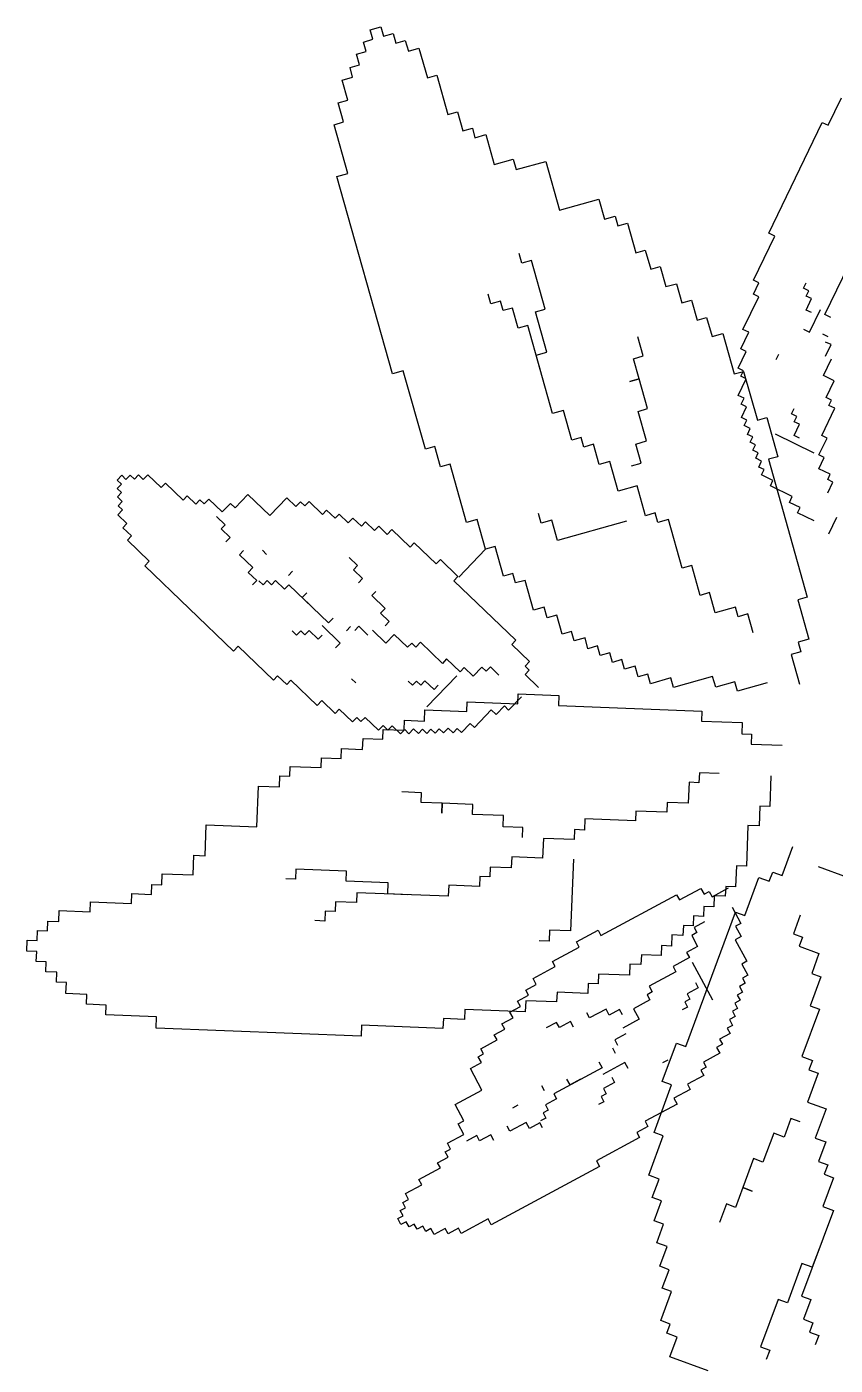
# Model space of a CAD drawing. Header units: inches. Extents: x 7658 to 73799, y 48 to 40262.
# Drawn here: x 47153 to 47952, y 5908 to 7231 of the extents above; entities that cross this region are included whole.
import ezdxf

# ---------------------------------------------------------------- set-up
doc = ezdxf.new("R2010")
doc.units = ezdxf.units.IN

# ---------------------------------------------------------------- blocks, each defined once
blk = doc.blocks.new('A$C03351ACD')
at = {"linetype": 'Continuous'}
for p, q in [((0.3391, 1.5792), (0.3497, 1.5822)), ((0.3418, 1.5698), (0.3391, 1.5792)), ((0.3497, 1.5822), (0.3523, 1.5728)), ((0.3523, 1.5728), (0.3617, 1.5754)), ((0.3617, 1.5754), (0.3644, 1.566)), ((0.3324, 1.5671), (0.3418, 1.5698)), ((0.335, 1.5577), (0.3324, 1.5671)), ((0.3644, 1.566), (0.3738, 1.5686)), ((0.3738, 1.5686), (0.3768, 1.5581)), ((0.3768, 1.5581), (0.3873, 1.561)), ((0.3873, 1.561), (0.3956, 1.5317)), ((0.3256, 1.5551), (0.335, 1.5577)), ((0.3286, 1.5445), (0.3256, 1.5551)), ((0.3192, 1.5419), (0.3286, 1.5445)), ((0.3218, 1.5325), (0.3192, 1.5419)), ((0.3956, 1.5317), (0.405, 1.5343)), ((0.405, 1.5343), (0.4159, 1.4955)), ((0.3113, 1.5295), (0.3218, 1.5325)), ((0.3169, 1.5095), (0.3113, 1.5295)), ((0.3075, 1.5069), (0.3169, 1.5095)), ((0.7914, 1.4848), (0.8045, 1.5119)), ((0.3128, 1.4881), (0.3075, 1.5069)), ((0.4159, 1.4955), (0.4253, 1.4982)), ((0.4253, 1.4982), (0.4306, 1.4794)), ((0.3034, 1.4854), (0.3128, 1.4881)), ((0.3169, 1.4373), (0.3034, 1.4854)), ((0.4306, 1.4794), (0.44, 1.482)), ((0.44, 1.482), (0.4426, 1.4726)), ((0.7327, 1.3782), (0.7855, 1.4877)), ((0.7855, 1.4877), (0.7914, 1.4848)), ((0.4426, 1.4726), (0.4532, 1.4756)), ((0.4532, 1.4756), (0.4615, 1.4462)), ((0.4615, 1.4462), (0.4803, 1.4515)), ((0.4803, 1.4515), (0.4832, 1.441)), ((0.4832, 1.441), (0.5126, 1.4492)), ((0.5126, 1.4492), (0.5262, 1.4011)), ((0.3063, 1.4343), (0.3169, 1.4373)), ((0.3612, 1.2393), (0.3063, 1.4343)), ((0.5262, 1.4011), (0.5649, 1.412)), ((0.5649, 1.412), (0.5705, 1.392)), ((0.5705, 1.392), (0.5811, 1.395)), ((0.5811, 1.395), (0.5838, 1.3856)), ((0.5838, 1.3856), (0.5932, 1.3882)), ((0.5932, 1.3882), (0.6014, 1.3588)), ((0.7386, 1.3753), (0.7327, 1.3782)), ((0.7176, 1.3318), (0.7386, 1.3753)), ((0.4889, 1.3487), (0.4862, 1.3581)), ((0.4983, 1.3514), (0.4889, 1.3487)), ((0.5118, 1.3032), (0.4983, 1.3514)), ((0.6014, 1.3588), (0.6108, 1.3615)), ((0.6108, 1.3615), (0.6161, 1.3427)), ((0.6161, 1.3427), (0.6255, 1.3453)), ((0.6255, 1.3453), (0.6311, 1.3254)), ((0.7882, 1.2978), (0.8118, 1.3466)), ((0.6311, 1.3254), (0.6417, 1.3283)), ((0.6417, 1.3283), (0.647, 1.3095)), ((0.7175, 1.3181), (0.7229, 1.3293)), ((0.7229, 1.3293), (0.7176, 1.3318)), ((0.767, 1.3239), (0.7695, 1.3292)), ((0.7723, 1.3214), (0.767, 1.3239)), ((0.4584, 1.3085), (0.4557, 1.3179)), ((0.4678, 1.3111), (0.4584, 1.3085)), ((0.4704, 1.3017), (0.4678, 1.3111)), ((0.647, 1.3095), (0.6564, 1.3122)), ((0.6564, 1.3122), (0.662, 1.2922)), ((0.7072, 1.2832), (0.7228, 1.3155)), ((0.7228, 1.3155), (0.7175, 1.3181)), ((0.7696, 1.3023), (0.775, 1.3136)), ((0.7697, 1.3161), (0.7723, 1.3214)), ((0.775, 1.3136), (0.7697, 1.3161)), ((0.4798, 1.3043), (0.4704, 1.3017)), ((0.4854, 1.2844), (0.4798, 1.3043)), ((0.5024, 1.3006), (0.5118, 1.3032)), ((0.5137, 1.2606), (0.5024, 1.3006)), ((0.7749, 1.2998), (0.7696, 1.3023)), ((0.7728, 1.2805), (0.7837, 1.3029)), ((0.7941, 1.2949), (0.7882, 1.2978)), ((0.4948, 1.287), (0.4854, 1.2844)), ((0.5193, 1.2001), (0.4948, 1.287)), ((0.662, 1.2922), (0.6714, 1.2948)), ((0.6714, 1.2948), (0.6767, 1.276)), ((0.7131, 1.2803), (0.7072, 1.2832)), ((0.7669, 1.2833), (0.7728, 1.2805)), ((0.6086, 1.2569), (0.6033, 1.2757)), ((0.6767, 1.276), (0.6873, 1.279)), ((0.6873, 1.279), (0.6985, 1.2391)), ((0.7052, 1.2638), (0.7131, 1.2803)), ((0.7915, 1.2759), (0.7862, 1.2784)), ((0.7942, 1.2681), (0.7889, 1.2706)), ((0.5031, 1.2576), (0.5137, 1.2606)), ((0.5084, 1.2388), (0.5031, 1.2576)), ((0.5992, 1.2542), (0.6086, 1.2569)), ((0.7025, 1.2448), (0.7104, 1.2613)), ((0.7104, 1.2613), (0.7052, 1.2638)), ((0.74, 1.2535), (0.7426, 1.2588)), ((0.7888, 1.2568), (0.7942, 1.2681)), ((0.6048, 1.2343), (0.5992, 1.2542)), ((0.7078, 1.2423), (0.7025, 1.2448)), ((0.7868, 1.2375), (0.7947, 1.254)), ((0.3718, 1.2423), (0.3612, 1.2393)), ((0.3936, 1.1647), (0.3718, 1.2423)), ((0.6048, 1.2343), (0.5954, 1.2316)), ((0.5954, 1.2316), (0.6048, 1.2343)), ((0.613, 1.2049), (0.6048, 1.2343)), ((0.6985, 1.2391), (0.7079, 1.2417)), ((0.7026, 1.218), (0.7105, 1.2344)), ((0.7052, 1.237), (0.7078, 1.2423)), ((0.7105, 1.2344), (0.7052, 1.237)), ((0.7079, 1.2417), (0.7215, 1.1936)), ((0.7973, 1.2324), (0.7868, 1.2375)), ((0.7894, 1.2159), (0.7973, 1.2324)), ((0.7085, 1.2151), (0.7026, 1.218)), ((0.6036, 1.2022), (0.613, 1.2049)), ((0.7056, 1.2092), (0.7085, 1.2151)), ((0.7109, 1.2066), (0.7056, 1.2092)), ((0.7058, 1.1961), (0.7109, 1.2066)), ((0.7551, 1.1998), (0.7577, 1.205)), ((0.785, 1.1782), (0.798, 1.2052)), ((0.7946, 1.2134), (0.7894, 1.2159)), ((0.7921, 1.2081), (0.7946, 1.2134)), ((0.798, 1.2052), (0.7921, 1.2081)), ((0.5299, 1.2031), (0.5193, 1.2001)), ((0.5381, 1.1737), (0.5299, 1.2031)), ((0.6119, 1.1729), (0.6036, 1.2022)), ((0.7111, 1.1935), (0.7058, 1.1961)), ((0.7085, 1.1882), (0.7111, 1.1935)), ((0.7215, 1.1936), (0.7309, 1.1962)), ((0.7309, 1.1962), (0.7418, 1.1574)), ((0.7604, 1.1972), (0.7551, 1.1998)), ((0.7579, 1.1919), (0.7604, 1.1972)), ((0.7631, 1.1894), (0.7579, 1.1919)), ((0.7145, 1.1854), (0.7085, 1.1882)), ((0.7116, 1.1794), (0.7145, 1.1854)), ((0.7169, 1.1769), (0.7116, 1.1794)), ((0.7776, 1.161), (0.7393, 1.1795)), ((0.7577, 1.1782), (0.7631, 1.1894)), ((0.763, 1.1756), (0.7577, 1.1782)), ((0.7903, 1.1756), (0.785, 1.1782)), ((0.403, 1.1674), (0.3936, 1.1647)), ((0.4086, 1.1474), (0.403, 1.1674)), ((0.5475, 1.1763), (0.5381, 1.1737)), ((0.5502, 1.1669), (0.5475, 1.1763)), ((0.5596, 1.1696), (0.5502, 1.1669)), ((0.5652, 1.1496), (0.5596, 1.1696)), ((0.6013, 1.1699), (0.6119, 1.1729)), ((0.6066, 1.1511), (0.6013, 1.1699)), ((0.7143, 1.1716), (0.7169, 1.1769)), ((0.7196, 1.1691), (0.7143, 1.1716)), ((0.7171, 1.1638), (0.7196, 1.1691)), ((0.7224, 1.1612), (0.7171, 1.1638)), ((0.7823, 1.1591), (0.7903, 1.1756)), ((0.5758, 1.1526), (0.5652, 1.1496)), ((0.584, 1.1232), (0.5758, 1.1526)), ((0.5972, 1.1485), (0.6066, 1.1511)), ((0.7198, 1.156), (0.7224, 1.1612)), ((0.7257, 1.1531), (0.7198, 1.156)), ((0.7229, 1.1472), (0.7257, 1.1531)), ((0.7418, 1.1574), (0.7324, 1.1548)), ((0.7324, 1.1548), (0.7707, 1.0185)), ((0.7822, 1.1454), (0.7876, 1.1566)), ((0.7876, 1.1566), (0.7823, 1.1591)), ((0.0892, 1.1342), (0.0937, 1.139)), ((0.0937, 1.139), (0.0979, 1.1349)), ((0.0979, 1.1349), (0.102, 1.1392)), ((0.102, 1.1392), (0.1062, 1.1351)), ((0.1062, 1.1351), (0.1103, 1.1394)), ((0.1103, 1.1394), (0.115, 1.1348)), ((0.115, 1.1348), (0.1196, 1.1396)), ((0.1196, 1.1396), (0.1328, 1.1269)), ((0.418, 1.15), (0.4086, 1.1474)), ((0.4342, 1.0925), (0.418, 1.15)), ((0.7282, 1.1446), (0.7229, 1.1472)), ((0.7256, 1.1393), (0.7282, 1.1446)), ((0.7368, 1.1339), (0.7256, 1.1393)), ((0.7934, 1.14), (0.7822, 1.1454)), ((0.7909, 1.1347), (0.7934, 1.14)), ((0.0934, 1.1302), (0.0892, 1.1342)), ((0.0893, 1.126), (0.0934, 1.1302)), ((0.0936, 1.1219), (0.0893, 1.126)), ((0.1328, 1.1269), (0.1369, 1.1311)), ((0.1369, 1.1311), (0.1543, 1.1144)), ((0.6028, 1.1285), (0.584, 1.1232)), ((0.6111, 1.0991), (0.6028, 1.1285)), ((0.7343, 1.1287), (0.7368, 1.1339)), ((0.756, 1.1182), (0.7343, 1.1287)), ((0.7961, 1.1322), (0.7909, 1.1347)), ((0.791, 1.1216), (0.7961, 1.1322)), ((0.0895, 1.1177), (0.0936, 1.1219)), ((0.0943, 1.1131), (0.0895, 1.1177)), ((0.0902, 1.1089), (0.0943, 1.1131)), ((0.1543, 1.1144), (0.1584, 1.1187)), ((0.1584, 1.1187), (0.1668, 1.1106)), ((0.1668, 1.1106), (0.1709, 1.1148)), ((0.1709, 1.1148), (0.1751, 1.1107)), ((0.1751, 1.1107), (0.1797, 1.1155)), ((0.1797, 1.1155), (0.1929, 1.1028)), ((0.1929, 1.1028), (0.201, 1.1113)), ((0.201, 1.1113), (0.2058, 1.1067)), ((0.2058, 1.1067), (0.2184, 1.12)), ((0.2184, 1.12), (0.2401, 1.0992)), ((0.2401, 1.0992), (0.2568, 1.1167)), ((0.2568, 1.1167), (0.2658, 1.1081)), ((0.2658, 1.1081), (0.2704, 1.1128)), ((0.2704, 1.1128), (0.2746, 1.1088)), ((0.2746, 1.1088), (0.2787, 1.113)), ((0.2787, 1.113), (0.2919, 1.1003)), ((0.7532, 1.1122), (0.756, 1.1182)), ((0.7637, 1.1071), (0.7532, 1.1122)), ((0.0899, 1.1001), (0.0945, 1.1048)), ((0.0989, 1.0915), (0.0899, 1.1001)), ((0.0945, 1.1048), (0.0902, 1.1089)), ((0.1959, 1.0902), (0.1874, 1.0983)), ((0.2919, 1.1003), (0.2959, 1.1046)), ((0.2959, 1.1046), (0.3044, 1.0965)), ((0.3044, 1.0965), (0.3084, 1.1007)), ((0.3084, 1.1007), (0.3174, 1.0921)), ((0.508, 1.0917), (0.5053, 1.1011)), ((0.6205, 1.1018), (0.6111, 1.0991)), ((0.6231, 1.0924), (0.6205, 1.1018)), ((0.7612, 1.1019), (0.7637, 1.1071)), ((0.7777, 1.0939), (0.7612, 1.1019)), ((0.0948, 1.0872), (0.0989, 1.0915)), ((0.1033, 1.0791), (0.0948, 1.0872)), ((0.1918, 1.086), (0.1959, 1.0902)), ((0.2008, 1.0774), (0.1918, 1.086)), ((0.3174, 1.0921), (0.322, 1.0968)), ((0.322, 1.0968), (0.3305, 1.0887)), ((0.3305, 1.0887), (0.3345, 1.093)), ((0.3345, 1.093), (0.3435, 1.0844)), ((0.3435, 1.0844), (0.3476, 1.0886)), ((0.3476, 1.0886), (0.356, 1.0805)), ((0.356, 1.0805), (0.3606, 1.0853)), ((0.3606, 1.0853), (0.3786, 1.068)), ((0.4448, 1.0954), (0.4342, 1.0925)), ((0.453, 1.0661), (0.4448, 1.0954)), ((0.5185, 1.0946), (0.508, 1.0917)), ((0.5242, 1.0747), (0.5185, 1.0946)), ((0.5923, 1.0938), (0.5242, 1.0747)), ((0.6337, 1.0953), (0.6231, 1.0924)), ((0.6473, 1.0472), (0.6337, 1.0953)), ((0.7996, 1.0972), (0.7916, 1.0807)), ((0.0993, 1.0749), (0.1033, 1.0791)), ((0.1209, 1.0541), (0.0993, 1.0749)), ((0.2008, 1.0774), (0.1967, 1.0731)), ((0.1967, 1.0731), (0.2008, 1.0774)), ((0.3786, 1.068), (0.3826, 1.0723)), ((0.3826, 1.0723), (0.4043, 1.0515)), ((0.21, 1.0605), (0.214, 1.0647)), ((0.2232, 1.0478), (0.21, 1.0605)), ((0.2368, 1.0608), (0.2326, 1.0649)), ((0.453, 1.0661), (0.4265, 1.0384)), ((0.4624, 1.0687), (0.453, 1.0661)), ((0.4707, 1.0393), (0.4624, 1.0687)), ((0.1164, 1.0494), (0.1209, 1.0541)), ((0.2042, 0.9653), (0.1164, 1.0494)), ((0.2186, 1.043), (0.2232, 1.0478)), ((0.3266, 1.0498), (0.3182, 1.0579)), ((0.3226, 1.0456), (0.3266, 1.0498)), ((0.3316, 1.037), (0.3226, 1.0456)), ((0.4043, 1.0515), (0.4084, 1.0557)), ((0.4084, 1.0557), (0.4258, 1.039)), ((0.6567, 1.0498), (0.6473, 1.0472)), ((0.6649, 1.0204), (0.6567, 1.0498)), ((0.2271, 1.0349), (0.2186, 1.043)), ((0.223, 1.0307), (0.2271, 1.0349)), ((0.2333, 1.0307), (0.2291, 1.0347)), ((0.2374, 1.0349), (0.2333, 1.0307)), ((0.2416, 1.0309), (0.2374, 1.0349)), ((0.2457, 1.0351), (0.2416, 1.0309)), ((0.2546, 1.0265), (0.2457, 1.0351)), ((0.2585, 1.04), (0.2625, 1.0443)), ((0.3275, 1.0327), (0.3316, 1.037)), ((0.3316, 1.037), (0.3275, 1.0327)), ((0.4258, 1.039), (0.4218, 1.0348)), ((0.4218, 1.0348), (0.4831, 0.9761)), ((0.4801, 1.042), (0.4707, 1.0393)), ((0.4827, 1.0326), (0.4801, 1.042)), ((0.4921, 1.0352), (0.4827, 1.0326)), ((0.5004, 1.0059), (0.4921, 1.0352)), ((0.2587, 1.0307), (0.2546, 1.0265)), ((0.2978, 0.9933), (0.2587, 1.0307)), ((0.2719, 1.0181), (0.2765, 1.0228)), ((0.3408, 1.0201), (0.3448, 1.0243)), ((0.354, 1.0074), (0.3408, 1.0201)), ((0.6743, 1.0231), (0.6649, 1.0204)), ((0.6799, 1.0031), (0.6743, 1.0231)), ((0.7707, 1.0185), (0.7613, 1.0159)), ((0.2804, 1.01), (0.2719, 1.0181)), ((0.3494, 1.0027), (0.354, 1.0074)), ((0.511, 1.0088), (0.5004, 1.0059)), ((0.5139, 0.9983), (0.511, 1.0088)), ((0.6999, 1.0087), (0.6799, 1.0031)), ((0.7026, 0.9993), (0.6999, 1.0087)), ((0.7613, 1.0159), (0.7722, 0.9771)), ((0.3024, 0.998), (0.2978, 0.9933)), ((0.3579, 0.9946), (0.3494, 1.0027)), ((0.3538, 0.9903), (0.3579, 0.9946)), ((0.5233, 1.0009), (0.5139, 0.9983)), ((0.5286, 0.9821), (0.5233, 1.0009)), ((0.712, 1.002), (0.7026, 0.9993)), ((0.7172, 0.9832), (0.712, 1.002)), ((0.2664, 0.9812), (0.2622, 0.9852)), ((0.2705, 0.9854), (0.2664, 0.9812)), ((0.2747, 0.9813), (0.2705, 0.9854)), ((0.2787, 0.9856), (0.2747, 0.9813)), ((0.2877, 0.977), (0.2787, 0.9856)), ((0.2918, 0.9812), (0.2877, 0.977)), ((0.3096, 0.9733), (0.2916, 0.9905)), ((0.3197, 0.9896), (0.3156, 0.9854)), ((0.328, 0.9898), (0.3239, 0.9855)), ((0.3369, 0.9812), (0.328, 0.9898)), ((0.3547, 0.9733), (0.3415, 0.9859)), ((0.3628, 0.9817), (0.3547, 0.9733)), ((0.3761, 0.9691), (0.3628, 0.9817)), ((0.538, 0.9847), (0.5286, 0.9821)), ((0.5407, 0.9753), (0.538, 0.9847)), ((0.2087, 0.9701), (0.2042, 0.9653)), ((0.2437, 0.9367), (0.2087, 0.9701)), ((0.305, 0.9685), (0.3096, 0.9733)), ((0.3801, 0.9733), (0.3761, 0.9691)), ((0.3843, 0.9692), (0.3801, 0.9733)), ((0.3889, 0.974), (0.3843, 0.9692)), ((0.4106, 0.9532), (0.3889, 0.974)), ((0.4831, 0.9761), (0.4791, 0.9718)), ((0.4791, 0.9718), (0.4965, 0.9551)), ((0.5513, 0.9783), (0.5407, 0.9753)), ((0.5542, 0.9677), (0.5513, 0.9783)), ((0.5636, 0.9704), (0.5542, 0.9677)), ((0.5663, 0.961), (0.5636, 0.9704)), ((0.7722, 0.9771), (0.7616, 0.9741)), ((0.7616, 0.9741), (0.7643, 0.9647)), ((0.4146, 0.9575), (0.4106, 0.9532)), ((0.4279, 0.9448), (0.4146, 0.9575)), ((0.4965, 0.9551), (0.492, 0.9504)), ((0.5757, 0.9636), (0.5663, 0.961)), ((0.5783, 0.9542), (0.5757, 0.9636)), ((0.5877, 0.9569), (0.5783, 0.9542)), ((0.5904, 0.9475), (0.5877, 0.9569)), ((0.7643, 0.9647), (0.7549, 0.9621)), ((0.7549, 0.9621), (0.7631, 0.9327)), ((0.2477, 0.9409), (0.2437, 0.9367)), ((0.2567, 0.9323), (0.2477, 0.9409)), ((0.4246, 0.9409), (0.3952, 0.9102)), ((0.4319, 0.949), (0.4279, 0.9448)), ((0.4409, 0.9404), (0.4319, 0.949)), ((0.4495, 0.9494), (0.4409, 0.9404)), ((0.4537, 0.9454), (0.4495, 0.9494)), ((0.4578, 0.9496), (0.4537, 0.9454)), ((0.4663, 0.9415), (0.4578, 0.9496)), ((0.492, 0.9504), (0.4962, 0.9463)), ((0.4962, 0.9463), (0.4921, 0.9421)), ((0.4921, 0.9421), (0.5054, 0.9294)), ((0.6009, 0.9505), (0.5904, 0.9475)), ((0.6039, 0.9399), (0.6009, 0.9505)), ((0.6133, 0.9425), (0.6039, 0.9399)), ((0.6159, 0.9331), (0.6133, 0.9425)), ((0.6773, 0.9403), (0.6386, 0.9294)), ((0.6803, 0.9297), (0.6773, 0.9403)), ((0.2607, 0.9365), (0.2567, 0.9323)), ((0.2867, 0.9117), (0.2607, 0.9365)), ((0.325, 0.9338), (0.3208, 0.9378)), ((0.3808, 0.9315), (0.3766, 0.9355)), ((0.3849, 0.9357), (0.3808, 0.9315)), ((0.3891, 0.9317), (0.3849, 0.9357)), ((0.3932, 0.9359), (0.3891, 0.9317)), ((0.4022, 0.9273), (0.3932, 0.9359)), ((0.4062, 0.9315), (0.4022, 0.9273)), ((0.6359, 0.9388), (0.6159, 0.9331)), ((0.6386, 0.9294), (0.6359, 0.9388)), ((0.6991, 0.935), (0.6803, 0.9297)), ((0.7018, 0.9256), (0.6991, 0.935)), ((0.7311, 0.9338), (0.7018, 0.9256)), ((0.2912, 0.9165), (0.2867, 0.9117)), ((0.3044, 0.9038), (0.2912, 0.9165)), ((0.4345, 0.9055), (0.4349, 0.9153)), ((0.4349, 0.9153), (0.4849, 0.9133)), ((0.4885, 0.9202), (0.4758, 0.907)), ((0.4849, 0.9133), (0.4853, 0.923)), ((0.4853, 0.923), (0.5255, 0.9214)), ((0.5255, 0.9214), (0.5251, 0.9117)), ((0.3085, 0.908), (0.3044, 0.9038)), ((0.3217, 0.8954), (0.3085, 0.908)), ((0.3258, 0.8996), (0.3217, 0.8954)), ((0.33, 0.8956), (0.3258, 0.8996)), ((0.3341, 0.8998), (0.33, 0.8956)), ((0.3473, 0.8871), (0.3341, 0.8998)), ((0.3926, 0.8962), (0.3931, 0.9072)), ((0.3931, 0.9072), (0.4345, 0.9055)), ((0.4587, 0.9072), (0.442, 0.8897)), ((0.4635, 0.9026), (0.4587, 0.9072)), ((0.4716, 0.9111), (0.4635, 0.9026)), ((0.4758, 0.907), (0.4716, 0.9111)), ((0.5251, 0.9117), (0.6666, 0.906)), ((0.6666, 0.906), (0.6662, 0.8962)), ((0.3518, 0.8919), (0.3473, 0.8871)), ((0.3516, 0.8783), (0.352, 0.888)), ((0.3566, 0.8873), (0.3518, 0.8919)), ((0.352, 0.888), (0.3727, 0.8872)), ((0.3607, 0.8916), (0.3566, 0.8873)), ((0.3691, 0.8835), (0.3607, 0.8916)), ((0.3732, 0.8877), (0.3691, 0.8835)), ((0.3727, 0.8872), (0.3731, 0.897)), ((0.3731, 0.897), (0.3926, 0.8962)), ((0.3774, 0.8836), (0.3732, 0.8877)), ((0.382, 0.8884), (0.3774, 0.8836)), ((0.3867, 0.8838), (0.382, 0.8884)), ((0.3908, 0.8881), (0.3867, 0.8838)), ((0.395, 0.884), (0.3908, 0.8881)), ((0.399, 0.8883), (0.395, 0.884)), ((0.4033, 0.8842), (0.399, 0.8883)), ((0.4073, 0.8884), (0.4033, 0.8842)), ((0.4116, 0.8844), (0.4073, 0.8884)), ((0.4161, 0.8891), (0.4116, 0.8844)), ((0.4209, 0.8846), (0.4161, 0.8891)), ((0.4249, 0.8888), (0.4209, 0.8846)), ((0.4292, 0.8848), (0.4249, 0.8888)), ((0.4378, 0.8938), (0.4292, 0.8848)), ((0.442, 0.8897), (0.4378, 0.8938)), ((0.6662, 0.8962), (0.7065, 0.8946)), ((0.7065, 0.8946), (0.706, 0.8837)), ((0.3316, 0.8681), (0.3321, 0.8791)), ((0.3321, 0.8791), (0.3516, 0.8783)), ((0.706, 0.8837), (0.7158, 0.8833)), ((0.7158, 0.8833), (0.7154, 0.8735)), ((0.7154, 0.8735), (0.7459, 0.8723)), ((0.2906, 0.8502), (0.291, 0.8599)), ((0.291, 0.8599), (0.3105, 0.8592)), ((0.3105, 0.8592), (0.3109, 0.8689)), ((0.3109, 0.8689), (0.3316, 0.8681)), ((0.2597, 0.8416), (0.2601, 0.8514)), ((0.2601, 0.8514), (0.2906, 0.8502)), ((0.2495, 0.8311), (0.25, 0.842)), ((0.25, 0.842), (0.2597, 0.8416)), ((0.654, 0.8357), (0.6532, 0.8149)), ((0.6638, 0.8353), (0.654, 0.8357)), ((0.6642, 0.845), (0.6638, 0.8353)), ((0.6837, 0.8442), (0.6642, 0.845)), ((0.7349, 0.8422), (0.7337, 0.8117)), ((0.2272, 0.7916), (0.2288, 0.8319)), ((0.2288, 0.8319), (0.2495, 0.8311)), ((0.3898, 0.8254), (0.3703, 0.8262)), ((0.3894, 0.8157), (0.3898, 0.8254)), ((0.4101, 0.8149), (0.3894, 0.8157)), ((0.4101, 0.8149), (0.4097, 0.8051)), ((0.4097, 0.8051), (0.4101, 0.8149)), ((0.4406, 0.8136), (0.4101, 0.8149)), ((0.4402, 0.8039), (0.4406, 0.8136)), ((0.6016, 0.8072), (0.6012, 0.7975)), ((0.6321, 0.806), (0.6016, 0.8072)), ((0.6325, 0.8158), (0.6321, 0.806)), ((0.6532, 0.8149), (0.6325, 0.8158)), ((0.7239, 0.8121), (0.7231, 0.7926)), ((0.7337, 0.8117), (0.7239, 0.8121)), ((0.176, 0.7631), (0.1772, 0.7936)), ((0.1772, 0.7936), (0.2272, 0.7916)), ((0.4707, 0.8027), (0.4402, 0.8039)), ((0.4703, 0.7917), (0.4707, 0.8027)), ((0.5512, 0.7995), (0.5508, 0.7885)), ((0.6012, 0.7975), (0.5512, 0.7995)), ((0.4898, 0.7909), (0.4703, 0.7917)), ((0.4894, 0.7812), (0.4898, 0.7909)), ((0.5101, 0.7803), (0.5093, 0.7608)), ((0.5406, 0.7791), (0.5101, 0.7803)), ((0.541, 0.7889), (0.5406, 0.7791)), ((0.5508, 0.7885), (0.541, 0.7889)), ((0.7122, 0.793), (0.7106, 0.7528)), ((0.7231, 0.7926), (0.7122, 0.793)), ((0.7458, 0.7436), (0.7564, 0.7722)), ((0.1642, 0.7441), (0.165, 0.7636)), ((0.165, 0.7636), (0.176, 0.7631)), ((0.4789, 0.762), (0.4784, 0.7511)), ((0.5093, 0.7608), (0.4789, 0.762)), ((0.5398, 0.7596), (0.537, 0.6889)), ((0.1333, 0.7343), (0.1337, 0.7453)), ((0.1337, 0.7453), (0.1642, 0.7441)), ((0.2658, 0.7498), (0.2655, 0.74)), ((0.3158, 0.7478), (0.2658, 0.7498)), ((0.3154, 0.738), (0.3158, 0.7478)), ((0.4475, 0.7425), (0.4472, 0.7328)), ((0.4573, 0.7421), (0.4475, 0.7425)), ((0.4577, 0.7519), (0.4573, 0.7421)), ((0.4784, 0.7511), (0.4577, 0.7519)), ((0.7008, 0.7532), (0.7, 0.7324)), ((0.7106, 0.7528), (0.7008, 0.7532)), ((0.709, 0.7039), (0.7229, 0.7417)), ((0.7229, 0.7417), (0.7332, 0.7379)), ((0.7332, 0.7379), (0.7366, 0.747)), ((0.7366, 0.747), (0.7458, 0.7436)), ((0.7816, 0.7525), (0.8102, 0.7419)), ((0.1232, 0.7249), (0.1236, 0.7347)), ((0.1236, 0.7347), (0.1333, 0.7343)), ((0.2655, 0.74), (0.2557, 0.7404)), ((0.3569, 0.7364), (0.3154, 0.738)), ((0.3565, 0.7254), (0.3569, 0.7364)), ((0.4167, 0.734), (0.4162, 0.723)), ((0.4472, 0.7328), (0.4167, 0.734)), ((0.6445, 0.7194), (0.6658, 0.7308)), ((0.6658, 0.7308), (0.6689, 0.725)), ((0.6689, 0.725), (0.674, 0.7278)), ((0.674, 0.7278), (0.6768, 0.7226)), ((0.6768, 0.7226), (0.6929, 0.7313)), ((0.6902, 0.7328), (0.6898, 0.7231)), ((0.7, 0.7324), (0.6902, 0.7328)), ((0.0626, 0.7078), (0.063, 0.7176)), ((0.063, 0.7176), (0.1033, 0.716)), ((0.1033, 0.716), (0.1037, 0.7257)), ((0.1037, 0.7257), (0.1232, 0.7249)), ((0.3049, 0.7177), (0.3045, 0.7079)), ((0.3256, 0.7169), (0.3049, 0.7177)), ((0.326, 0.7266), (0.3256, 0.7169)), ((0.4162, 0.723), (0.326, 0.7266)), ((0.376, 0.7246), (0.3565, 0.7254)), ((0.5669, 0.6844), (0.6417, 0.7246)), ((0.6417, 0.7246), (0.6445, 0.7194)), ((0.6789, 0.7235), (0.6784, 0.7125)), ((0.6898, 0.7231), (0.6789, 0.7235)), ((0.0317, 0.6981), (0.0321, 0.709)), ((0.0321, 0.709), (0.0626, 0.7078)), ((0.2947, 0.7083), (0.2943, 0.6986)), ((0.3045, 0.7079), (0.2947, 0.7083)), ((0.6507, 0.5745), (0.6998, 0.7073)), ((0.6585, 0.7036), (0.6581, 0.6938)), ((0.6683, 0.7032), (0.6585, 0.7036)), ((0.6687, 0.7129), (0.6683, 0.7032)), ((0.6784, 0.7125), (0.6687, 0.7129)), ((0.6965, 0.7124), (0.7051, 0.6963)), ((0.6998, 0.7073), (0.709, 0.7039)), ((0.7638, 0.7044), (0.7571, 0.6861)), ((0.0102, 0.6794), (0.0106, 0.6891)), ((0.0106, 0.6891), (0.0203, 0.6888)), ((0.0203, 0.6888), (0.0207, 0.6985)), ((0.0207, 0.6985), (0.0317, 0.6981)), ((0.2943, 0.6986), (0.2846, 0.699)), ((0.5163, 0.6897), (0.5158, 0.6787)), ((0.537, 0.6889), (0.5163, 0.6897)), ((0.5428, 0.6781), (0.5641, 0.6895)), ((0.5641, 0.6895), (0.5669, 0.6844)), ((0.6484, 0.6942), (0.648, 0.6844)), ((0.6581, 0.6938), (0.6484, 0.6942)), ((0.6694, 0.6979), (0.659, 0.6923)), ((0.659, 0.6923), (0.6618, 0.6871)), ((0.7051, 0.6963), (0.7, 0.6935)), ((0.7, 0.6935), (0.7055, 0.6832)), ((0, 0.6688), (0.0004, 0.6798)), ((0.0004, 0.6798), (0.0102, 0.6794)), ((0.5158, 0.6787), (0.5061, 0.6791)), ((0.5456, 0.6729), (0.5428, 0.6781)), ((0.637, 0.6849), (0.6366, 0.6739)), ((0.648, 0.6844), (0.637, 0.6849)), ((0.6618, 0.6871), (0.6567, 0.6844)), ((0.6567, 0.6844), (0.6625, 0.6734)), ((0.7055, 0.6832), (0.6997, 0.6801)), ((0.6997, 0.6801), (0.7111, 0.6588)), ((0.7571, 0.6861), (0.7662, 0.6827)), ((0.7662, 0.6827), (0.7628, 0.6736)), ((0.0098, 0.6684), (0, 0.6688)), ((0.0094, 0.6587), (0.0098, 0.6684)), ((0.5191, 0.6587), (0.5456, 0.6729)), ((0.6069, 0.6653), (0.6065, 0.6556)), ((0.6264, 0.6645), (0.6069, 0.6653)), ((0.6268, 0.6743), (0.6264, 0.6645)), ((0.6366, 0.6739), (0.6268, 0.6743)), ((0.6543, 0.6624), (0.6382, 0.6537)), ((0.6625, 0.6734), (0.6516, 0.6675)), ((0.6516, 0.6675), (0.6543, 0.6624)), ((0.7628, 0.6736), (0.7823, 0.6664)), ((0.7823, 0.6664), (0.7751, 0.6469)), ((0.0191, 0.6583), (0.0094, 0.6587)), ((0.0187, 0.6485), (0.0191, 0.6583)), ((0.0297, 0.6481), (0.0187, 0.6485)), ((0.0293, 0.6383), (0.0297, 0.6481)), ((0.5, 0.6418), (0.5219, 0.6536)), ((0.5219, 0.6536), (0.5191, 0.6587)), ((0.5955, 0.656), (0.5951, 0.645)), ((0.6065, 0.6556), (0.5955, 0.656)), ((0.641, 0.6485), (0.6145, 0.6343)), ((0.6382, 0.6537), (0.641, 0.6485)), ((0.6571, 0.6581), (0.6772, 0.6206)), ((0.7111, 0.6588), (0.706, 0.656)), ((0.706, 0.656), (0.7119, 0.645)), ((0.0391, 0.6379), (0.0293, 0.6383)), ((0.0386, 0.6269), (0.0391, 0.6379)), ((0.4928, 0.6304), (0.5031, 0.636)), ((0.5031, 0.636), (0.5, 0.6418)), ((0.5545, 0.6369), (0.5541, 0.6271)), ((0.5642, 0.6365), (0.5545, 0.6369)), ((0.5646, 0.6462), (0.5642, 0.6365)), ((0.5951, 0.645), (0.5646, 0.6462)), ((0.6603, 0.6377), (0.6631, 0.6325)), ((0.7095, 0.6371), (0.7037, 0.634)), ((0.7119, 0.645), (0.7067, 0.6423)), ((0.7067, 0.6423), (0.7095, 0.6371)), ((0.7843, 0.6435), (0.7737, 0.6149)), ((0.7751, 0.6469), (0.7843, 0.6435)), ((0.0594, 0.6261), (0.0386, 0.6269)), ((0.059, 0.6164), (0.0594, 0.6261)), ((0.4846, 0.6194), (0.4956, 0.6253)), ((0.4956, 0.6253), (0.4928, 0.6304)), ((0.5236, 0.6283), (0.5232, 0.6186)), ((0.5541, 0.6271), (0.5236, 0.6283)), ((0.6177, 0.6285), (0.6125, 0.6257)), ((0.6125, 0.6257), (0.6153, 0.6206)), ((0.6145, 0.6343), (0.6177, 0.6285)), ((0.6631, 0.6325), (0.6521, 0.6266)), ((0.6521, 0.6266), (0.6549, 0.6214)), ((0.7068, 0.6282), (0.7016, 0.6254)), ((0.7016, 0.6254), (0.7044, 0.6203)), ((0.7037, 0.634), (0.7068, 0.6282)), ((0.0785, 0.6156), (0.059, 0.6164)), ((0.0781, 0.6058), (0.0785, 0.6156)), ((0.4325, 0.6112), (0.4321, 0.6014)), ((0.4923, 0.6088), (0.4325, 0.6112)), ((0.477, 0.6087), (0.4874, 0.6142)), ((0.4802, 0.6029), (0.477, 0.6087)), ((0.4874, 0.6142), (0.4846, 0.6194)), ((0.4927, 0.6198), (0.4923, 0.6088)), ((0.5232, 0.6186), (0.4927, 0.6198)), ((0.572, 0.6114), (0.5558, 0.6028)), ((0.5751, 0.6056), (0.572, 0.6114)), ((0.5854, 0.6112), (0.5751, 0.6056)), ((0.5882, 0.606), (0.5854, 0.6112)), ((0.6153, 0.6206), (0.5992, 0.6119)), ((0.5992, 0.6119), (0.6047, 0.6016)), ((0.6525, 0.6135), (0.6473, 0.6107)), ((0.6549, 0.6214), (0.6497, 0.6187)), ((0.6497, 0.6187), (0.6525, 0.6135)), ((0.702, 0.6123), (0.6969, 0.6095)), ((0.6969, 0.6095), (0.6996, 0.6044)), ((0.7044, 0.6203), (0.6992, 0.6175)), ((0.6992, 0.6175), (0.702, 0.6123)), ((0.7828, 0.6115), (0.7655, 0.5646)), ((0.7737, 0.6149), (0.7828, 0.6115)), ((0.1281, 0.6038), (0.0781, 0.6058)), ((0.1277, 0.5929), (0.1281, 0.6038)), ((0.3305, 0.5957), (0.3301, 0.5848)), ((0.411, 0.5925), (0.3305, 0.5957)), ((0.4114, 0.6023), (0.411, 0.5925)), ((0.4321, 0.6014), (0.4114, 0.6023)), ((0.4692, 0.597), (0.4802, 0.6029)), ((0.472, 0.5918), (0.4692, 0.597)), ((0.5232, 0.5985), (0.5129, 0.593)), ((0.526, 0.5934), (0.5232, 0.5985)), ((0.5369, 0.5993), (0.526, 0.5934)), ((0.5397, 0.5941), (0.5369, 0.5993)), ((0.5369, 0.5993), (0.5397, 0.5941)), ((0.5558, 0.6028), (0.5531, 0.6079)), ((0.6047, 0.6016), (0.5886, 0.5929)), ((0.6969, 0.5955), (0.6918, 0.5927)), ((0.6996, 0.6044), (0.6938, 0.6013)), ((0.6938, 0.6013), (0.6969, 0.5955)), ((0.3301, 0.5848), (0.1277, 0.5929)), ((0.4617, 0.5863), (0.472, 0.5918)), ((0.4644, 0.5811), (0.4617, 0.5863)), ((0.5917, 0.5871), (0.5807, 0.5812)), ((0.6946, 0.5875), (0.6842, 0.582)), ((0.6842, 0.582), (0.687, 0.5768)), ((0.6918, 0.5927), (0.6946, 0.5875)), ((0.4483, 0.5724), (0.4644, 0.5811)), ((0.4511, 0.5673), (0.4483, 0.5724)), ((0.5783, 0.5733), (0.5811, 0.5681)), ((0.5807, 0.5812), (0.5835, 0.5761)), ((0.6276, 0.5401), (0.6416, 0.5779)), ((0.6416, 0.5779), (0.6507, 0.5745)), ((0.687, 0.5768), (0.6812, 0.5737)), ((0.6812, 0.5737), (0.6843, 0.5679)), ((0.4381, 0.5528), (0.449, 0.5587)), ((0.4459, 0.5645), (0.4511, 0.5673)), ((0.449, 0.5587), (0.4459, 0.5645)), ((0.565, 0.5595), (0.5681, 0.5537)), ((0.5907, 0.5587), (0.5688, 0.5469)), ((0.5938, 0.5528), (0.5907, 0.5587)), ((0.6331, 0.5611), (0.6279, 0.5584)), ((0.6843, 0.5679), (0.6682, 0.5592)), ((0.6682, 0.5592), (0.671, 0.5541)), ((0.7655, 0.5646), (0.7758, 0.5608)), ((0.7758, 0.5608), (0.7724, 0.5516)), ((0.4495, 0.5315), (0.4381, 0.5528)), ((0.5681, 0.5537), (0.5204, 0.528)), ((0.5365, 0.5367), (0.5334, 0.5425)), ((0.5468, 0.5422), (0.5365, 0.5367)), ((0.5777, 0.5442), (0.5805, 0.539)), ((0.6686, 0.5461), (0.6525, 0.5375)), ((0.671, 0.5541), (0.6658, 0.5513)), ((0.6658, 0.5513), (0.6686, 0.5461)), ((0.7816, 0.5482), (0.771, 0.5196)), ((0.7724, 0.5516), (0.7816, 0.5482)), ((0.4231, 0.5173), (0.4495, 0.5315)), ((0.5114, 0.5307), (0.5087, 0.5359)), ((0.5805, 0.539), (0.5695, 0.5331)), ((0.5695, 0.5331), (0.5723, 0.528)), ((0.6194, 0.4898), (0.6368, 0.5367)), ((0.6368, 0.5367), (0.6276, 0.5401)), ((0.6552, 0.5323), (0.6391, 0.5236)), ((0.6525, 0.5375), (0.6552, 0.5323)), ((0.4317, 0.5012), (0.4231, 0.5173)), ((0.485, 0.5165), (0.4798, 0.5137)), ((0.5231, 0.5229), (0.5122, 0.517)), ((0.5122, 0.517), (0.5149, 0.5118)), ((0.5204, 0.528), (0.5231, 0.5229)), ((0.5699, 0.52), (0.5647, 0.5173)), ((0.5723, 0.528), (0.5671, 0.5252)), ((0.5671, 0.5252), (0.5699, 0.52)), ((0.6422, 0.5178), (0.6106, 0.5009)), ((0.6391, 0.5236), (0.6422, 0.5178)), ((0.771, 0.5196), (0.7893, 0.5129)), ((0.5126, 0.5039), (0.5074, 0.5011)), ((0.5149, 0.5118), (0.5098, 0.509)), ((0.5098, 0.509), (0.5126, 0.5039)), ((0.7546, 0.5035), (0.7479, 0.4852)), ((0.7638, 0.5002), (0.7546, 0.5035)), ((0.7893, 0.5129), (0.7787, 0.4842)), ((0.4259, 0.4981), (0.4317, 0.5012)), ((0.4315, 0.4877), (0.4259, 0.4981)), ((0.477, 0.4909), (0.4743, 0.496)), ((0.4932, 0.4995), (0.477, 0.4909)), ((0.4963, 0.4937), (0.4932, 0.4995)), ((0.5066, 0.4993), (0.4963, 0.4937)), ((0.5094, 0.4941), (0.5066, 0.4993)), ((0.6134, 0.4957), (0.6024, 0.4898)), ((0.6024, 0.4898), (0.6052, 0.4846)), ((0.6106, 0.5009), (0.6134, 0.4957)), ((0.6286, 0.4864), (0.6194, 0.4898)), ((0.4153, 0.4791), (0.4315, 0.4877)), ((0.4185, 0.4733), (0.4153, 0.4791)), ((0.4444, 0.4866), (0.4341, 0.4811)), ((0.4472, 0.4815), (0.4444, 0.4866)), ((0.4581, 0.4874), (0.4472, 0.4815)), ((0.4581, 0.4874), (0.4609, 0.4822)), ((0.4609, 0.4822), (0.4581, 0.4874)), ((0.6052, 0.4846), (0.5626, 0.4618)), ((0.6142, 0.4475), (0.6286, 0.4864)), ((0.7376, 0.489), (0.727, 0.4604)), ((0.7479, 0.4852), (0.7376, 0.489)), ((0.7787, 0.4842), (0.789, 0.4804)), ((0.789, 0.4804), (0.7818, 0.461)), ((0.4057, 0.4598), (0.4161, 0.4653)), ((0.4133, 0.4705), (0.4185, 0.4733)), ((0.4161, 0.4653), (0.4133, 0.4705)), ((0.7178, 0.4638), (0.7072, 0.4352)), ((0.727, 0.4604), (0.7178, 0.4638)), ((0.3872, 0.4432), (0.4085, 0.4546)), ((0.4085, 0.4546), (0.4057, 0.4598)), ((0.5657, 0.456), (0.4587, 0.3984)), ((0.5626, 0.4618), (0.5657, 0.456)), ((0.7818, 0.461), (0.791, 0.4576)), ((0.791, 0.4576), (0.7876, 0.4484)), ((0.3739, 0.4294), (0.39, 0.438)), ((0.39, 0.438), (0.3872, 0.4432)), ((0.6245, 0.4437), (0.6142, 0.4475)), ((0.6177, 0.4253), (0.6245, 0.4437)), ((0.7968, 0.445), (0.7862, 0.4164)), ((0.7876, 0.4484), (0.7968, 0.445)), ((0.3712, 0.4204), (0.377, 0.4236)), ((0.377, 0.4236), (0.3739, 0.4294)), ((0.6269, 0.422), (0.6177, 0.4253)), ((0.7072, 0.4352), (0.7, 0.4157)), ((0.7072, 0.4352), (0.7164, 0.4318)), ((0.7164, 0.4318), (0.7072, 0.4352)), ((0.3688, 0.4125), (0.374, 0.4153)), ((0.3716, 0.4073), (0.3688, 0.4125)), ((0.374, 0.4153), (0.3712, 0.4204)), ((0.6197, 0.4025), (0.6269, 0.422)), ((0.6909, 0.4191), (0.6841, 0.4008)), ((0.7, 0.4157), (0.6909, 0.4191)), ((0.7965, 0.4126), (0.7652, 0.3279)), ((0.7862, 0.4164), (0.7965, 0.4126)), ((0.3664, 0.4046), (0.3716, 0.4073)), ((0.3695, 0.3988), (0.3664, 0.4046)), ((0.3747, 0.4015), (0.3695, 0.3988)), ((0.3775, 0.3964), (0.3747, 0.4015)), ((0.3826, 0.3991), (0.3775, 0.3964)), ((0.3854, 0.394), (0.3826, 0.3991)), ((0.3912, 0.3971), (0.3854, 0.394)), ((0.394, 0.3919), (0.3912, 0.3971)), ((0.4555, 0.4042), (0.4291, 0.39)), ((0.4587, 0.3984), (0.4555, 0.4042)), ((0.6288, 0.3991), (0.6197, 0.4025)), ((0.6221, 0.3808), (0.6288, 0.3991)), ((0.3991, 0.3947), (0.394, 0.3919)), ((0.4023, 0.3889), (0.3991, 0.3947)), ((0.4132, 0.3948), (0.4023, 0.3889)), ((0.416, 0.3896), (0.4132, 0.3948)), ((0.4263, 0.3952), (0.416, 0.3896)), ((0.4291, 0.39), (0.4263, 0.3952)), ((0.6324, 0.377), (0.6221, 0.3808)), ((0.6252, 0.3575), (0.6324, 0.377)), ((0.7825, 0.3748), (0.7757, 0.3565)), ((0.6343, 0.3541), (0.6252, 0.3575)), ((0.7654, 0.3603), (0.7511, 0.3214)), ((0.7757, 0.3565), (0.7654, 0.3603)), ((0.6276, 0.3358), (0.6343, 0.3541)), ((0.6261, 0.3038), (0.6367, 0.3324)), ((0.6367, 0.3324), (0.6276, 0.3358)), ((0.7419, 0.3248), (0.7245, 0.2779)), ((0.7511, 0.3214), (0.7419, 0.3248)), ((0.7652, 0.3279), (0.7743, 0.3245)), ((0.7743, 0.3245), (0.7671, 0.3051)), ((0.7671, 0.3051), (0.7763, 0.3017)), ((0.6353, 0.3004), (0.6261, 0.3038)), ((0.6319, 0.2913), (0.6353, 0.3004)), ((0.6422, 0.2875), (0.6319, 0.2913)), ((0.7763, 0.3017), (0.7729, 0.2925)), ((0.7729, 0.2925), (0.7821, 0.2891)), ((0.635, 0.268), (0.6422, 0.2875)), ((0.7245, 0.2779), (0.7337, 0.2745)), ((0.7821, 0.2891), (0.7787, 0.28)), ((0.6728, 0.254), (0.635, 0.268)), ((0.7337, 0.2745), (0.7303, 0.2653))]:
    blk.add_line(p, q, dxfattribs=at)

msp = doc.modelspace()

# ---------------------------------------------------------------- block references
at = {"xscale": 1000, "yscale": 1000, "zscale": 1000}
msp.add_blockref('A$C03351ACD', (47153.5, 5648.6), dxfattribs=at)

doc.saveas('drawing.dxf')
